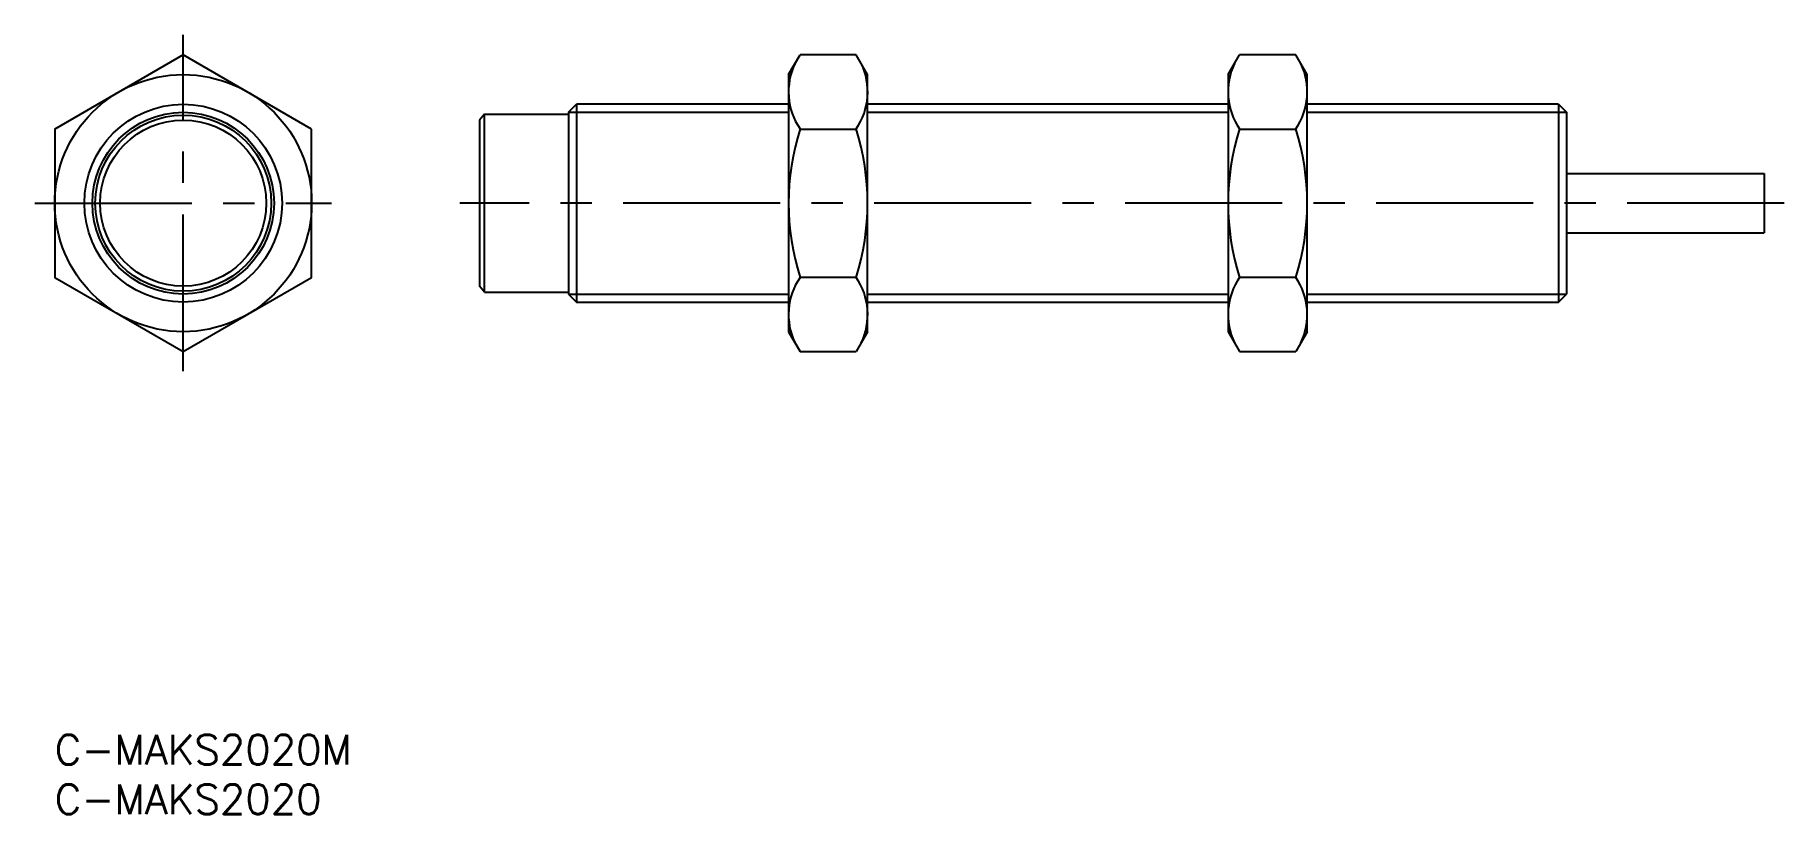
# Model space of a CAD drawing. Extents: x -2 to 175, y -8 to 71.
import ezdxf

# ---------------------------------------------------------------- set-up
doc = ezdxf.new("R2010")
doc.units = 0
doc.header["$LTSCALE"] = 0.5
doc.linetypes.add('CENTER', pattern=[50.8, 31.75, -6.35, 6.35, -6.35])
doc.layers.get('0').update_dxf_attribs({"linetype": 'CONTINUOUS'})
doc.layers.add('CENTER', color=1, linetype='CENTER')
doc.styles.get("Standard").update_dxf_attribs({"font": 'txt.shx', "height": 3, "bigfont": 'bigfont.shx'})

# ---------------------------------------------------------------- blocks, each defined once
blk = doc.blocks.new('*U17')
at = {"color": 7, "linetype": 'CONTINUOUS'}
blk.add_text('C-MAKS2020M', height=3, dxfattribs=at).set_placement((0, -3))
blk = doc.blocks.new('*U18')
at = {"color": 7, "linetype": 'CONTINUOUS'}
blk.add_text('C-MAKS2020', height=3, dxfattribs=at).set_placement((0, -8))

msp = doc.modelspace()

# ---------------------------------------------------------------- linework, layer by layer
at = {"color": 7, "linetype": 'CONTINUOUS'}
for p, q in [((74.26, 66.79), (75.42, 68.8)), ((81.1, 68.8), (75.42, 68.8)), ((82.26, 66.79), (81.1, 68.8)), ((118.74, 66.79), (119.91, 68.8)), ((125.58, 68.8), (119.91, 68.8)), ((126.74, 66.79), (125.58, 68.8)), ((74.26, 66.79), (74.26, 40.79)), ((82.26, 40.79), (82.26, 66.79)), ((118.74, 66.79), (118.74, 40.79)), ((126.74, 40.79), (126.74, 66.79)), ((52, 62.98), (52.81, 63.79)), ((74.26, 63.79), (52.81, 63.79)), ((52.81, 63.79), (52.81, 43.79)), ((118.74, 63.79), (82.26, 63.79)), ((152.19, 63.79), (126.74, 63.79)), ((152.19, 63.79), (152.19, 43.79)), ((152.19, 63.79), (153, 62.98)), ((43.5, 62.79), (43, 62.19)), ((43, 62.19), (43, 45.39)), ((43.5, 44.79), (43.5, 62.79)), ((43.5, 62.79), (52, 62.79)), ((52, 62.98), (52, 44.6)), ((153, 62.98), (153, 44.6)), ((75.42, 61.29), (81.1, 61.29)), ((119.91, 61.29), (125.58, 61.29)), ((153, 56.79), (173, 56.79)), ((173, 56.79), (173, 50.79)), ((153, 50.79), (173, 50.79)), ((81.1, 46.28), (75.42, 46.28)), ((125.58, 46.28), (119.91, 46.28)), ((43.5, 44.79), (43, 45.39)), ((43.5, 44.79), (52, 44.79)), ((52, 44.6), (52.81, 43.79)), ((152.19, 43.79), (153, 44.6)), ((52.81, 43.79), (74.26, 43.79)), ((82.26, 43.79), (118.74, 43.79)), ((126.74, 43.79), (152.19, 43.79)), ((74.26, 40.79), (75.42, 38.78)), ((82.26, 40.79), (81.1, 38.78)), ((118.74, 40.79), (119.91, 38.78)), ((126.74, 40.79), (125.58, 38.78)), ((75.42, 38.78), (81.1, 38.78)), ((119.91, 38.78), (125.58, 38.78))]:
    msp.add_line(p, q, dxfattribs=at)
at = {"color": 3, "linetype": 'CONTINUOUS'}
for p, q in [((52, 62.98), (74.26, 62.98)), ((82.26, 62.98), (118.74, 62.98)), ((126.74, 62.98), (153, 62.98)), ((52, 44.6), (74.26, 44.6)), ((82.26, 44.6), (118.74, 44.6)), ((126.74, 44.6), (153, 44.6))]:
    msp.add_line(p, q, dxfattribs=at)
at = {"color": 7, "linetype": 'CONTINUOUS'}
msp.add_lwpolyline([(26, 61.29), (13, 68.8), (0, 61.29), (0, 46.28), (13, 38.78), (26, 46.28)], close=True, dxfattribs=at)
for radius in [13, 10, 8.9, 8.4]:
    msp.add_circle((13, 53.79), radius, dxfattribs=at)
at = {"color": 3, "linetype": 'CONTINUOUS'}
msp.add_circle((13, 53.79), 9.19, dxfattribs=at)
at = {"color": 7, "linetype": 'CONTINUOUS'}
for centre, radius, start, end in [((80.91, 65.05), 6.65, 154.3842, 214.3842), ((75.62, 65.05), 6.65, 325.6158, 25.6158), ((125.39, 65.05), 6.65, 154.3842, 214.3842), ((120.1, 65.05), 6.65, 325.6158, 25.6158), ((99.1, 53.79), 24.84, 162.412, 197.588), ((57.42, 53.79), 24.84, 342.412, 17.588), ((143.58, 53.79), 24.84, 162.412, 197.588), ((101.91, 53.79), 24.84, 342.412, 17.588), ((80.91, 42.53), 6.65, 145.6158, 205.6158), ((75.62, 42.53), 6.65, 334.3842, 34.3842), ((125.39, 42.53), 6.65, 145.6158, 205.6158), ((120.1, 42.53), 6.65, 334.3842, 34.3842)]:
    msp.add_arc(centre, radius, start, end, dxfattribs=at)
at = {"layer": 'CENTER', "color": 1, "linetype": 'CENTER'}
for p, q in [((13, 36.78), (13, 70.8)), ((-2, 53.79), (28, 53.79)), ((175, 53.79), (41, 53.79))]:
    msp.add_line(p, q, dxfattribs=at)

# ---------------------------------------------------------------- block references
at = {"color": 7, "linetype": 'CONTINUOUS'}
for name in ['*U17', '*U18']:
    msp.add_blockref(name, (0, 0), dxfattribs=at)

doc.saveas('drawing.dxf')
